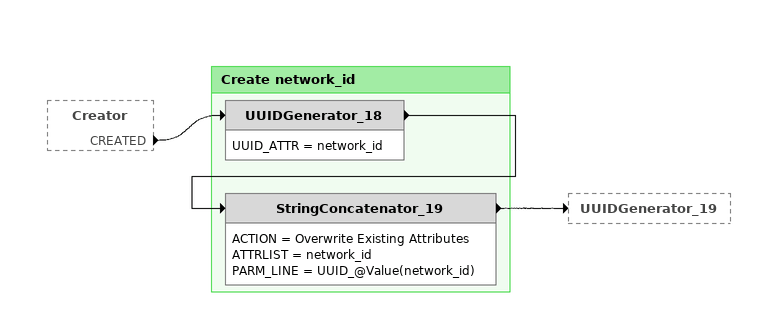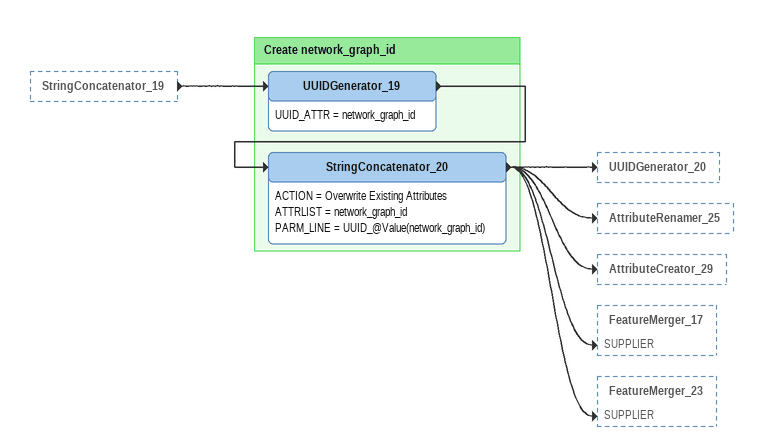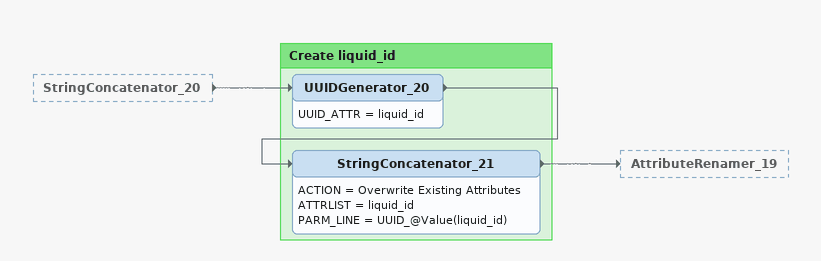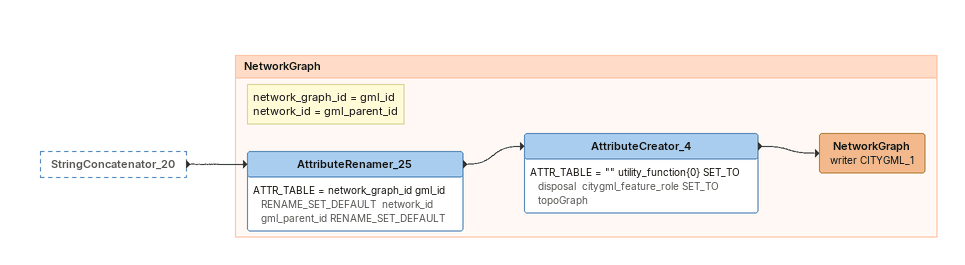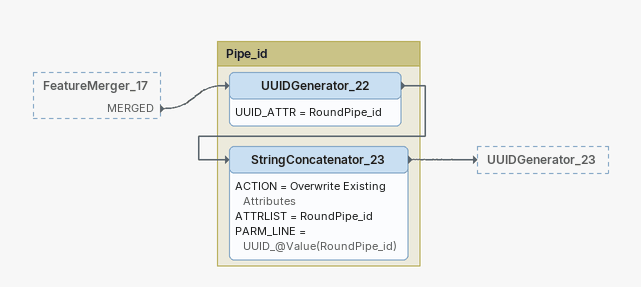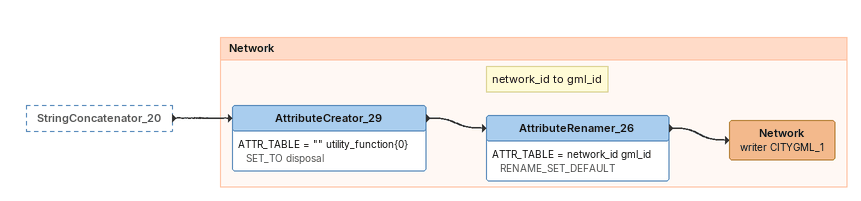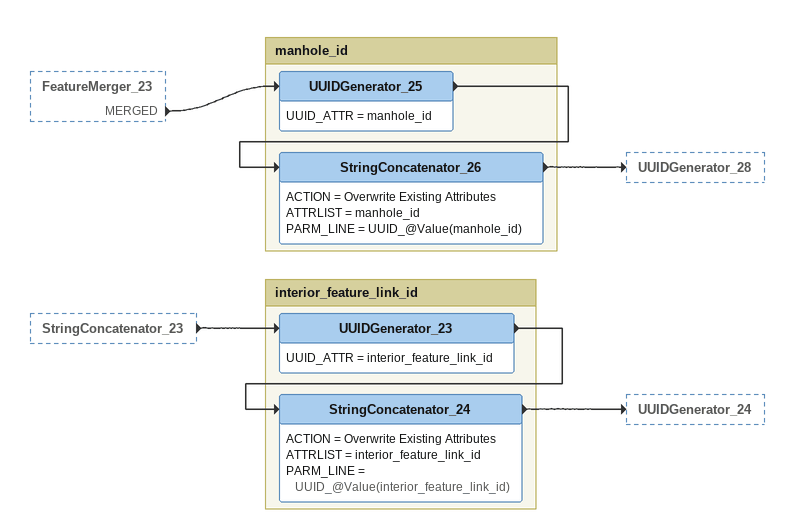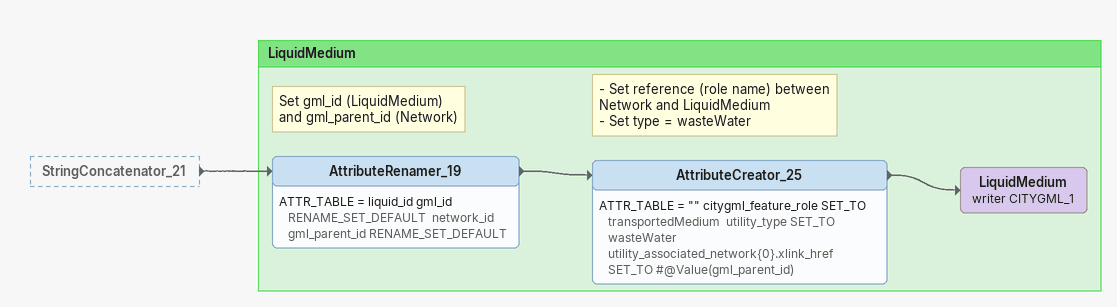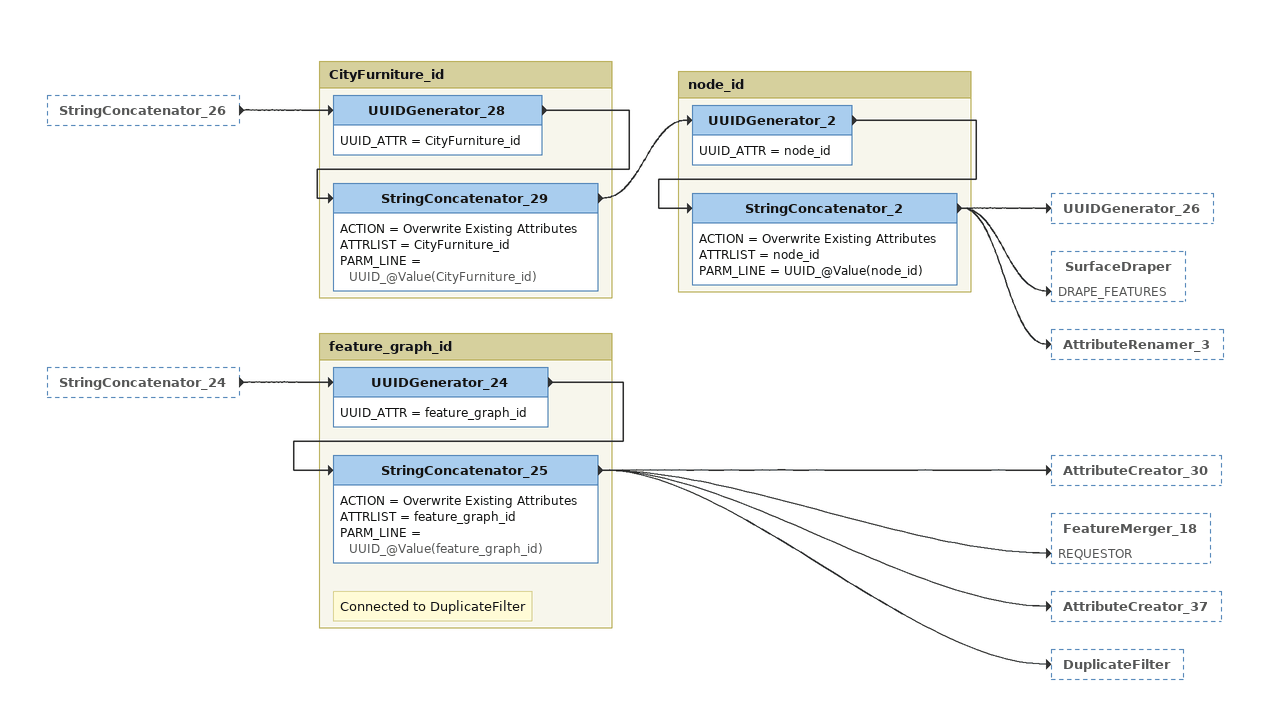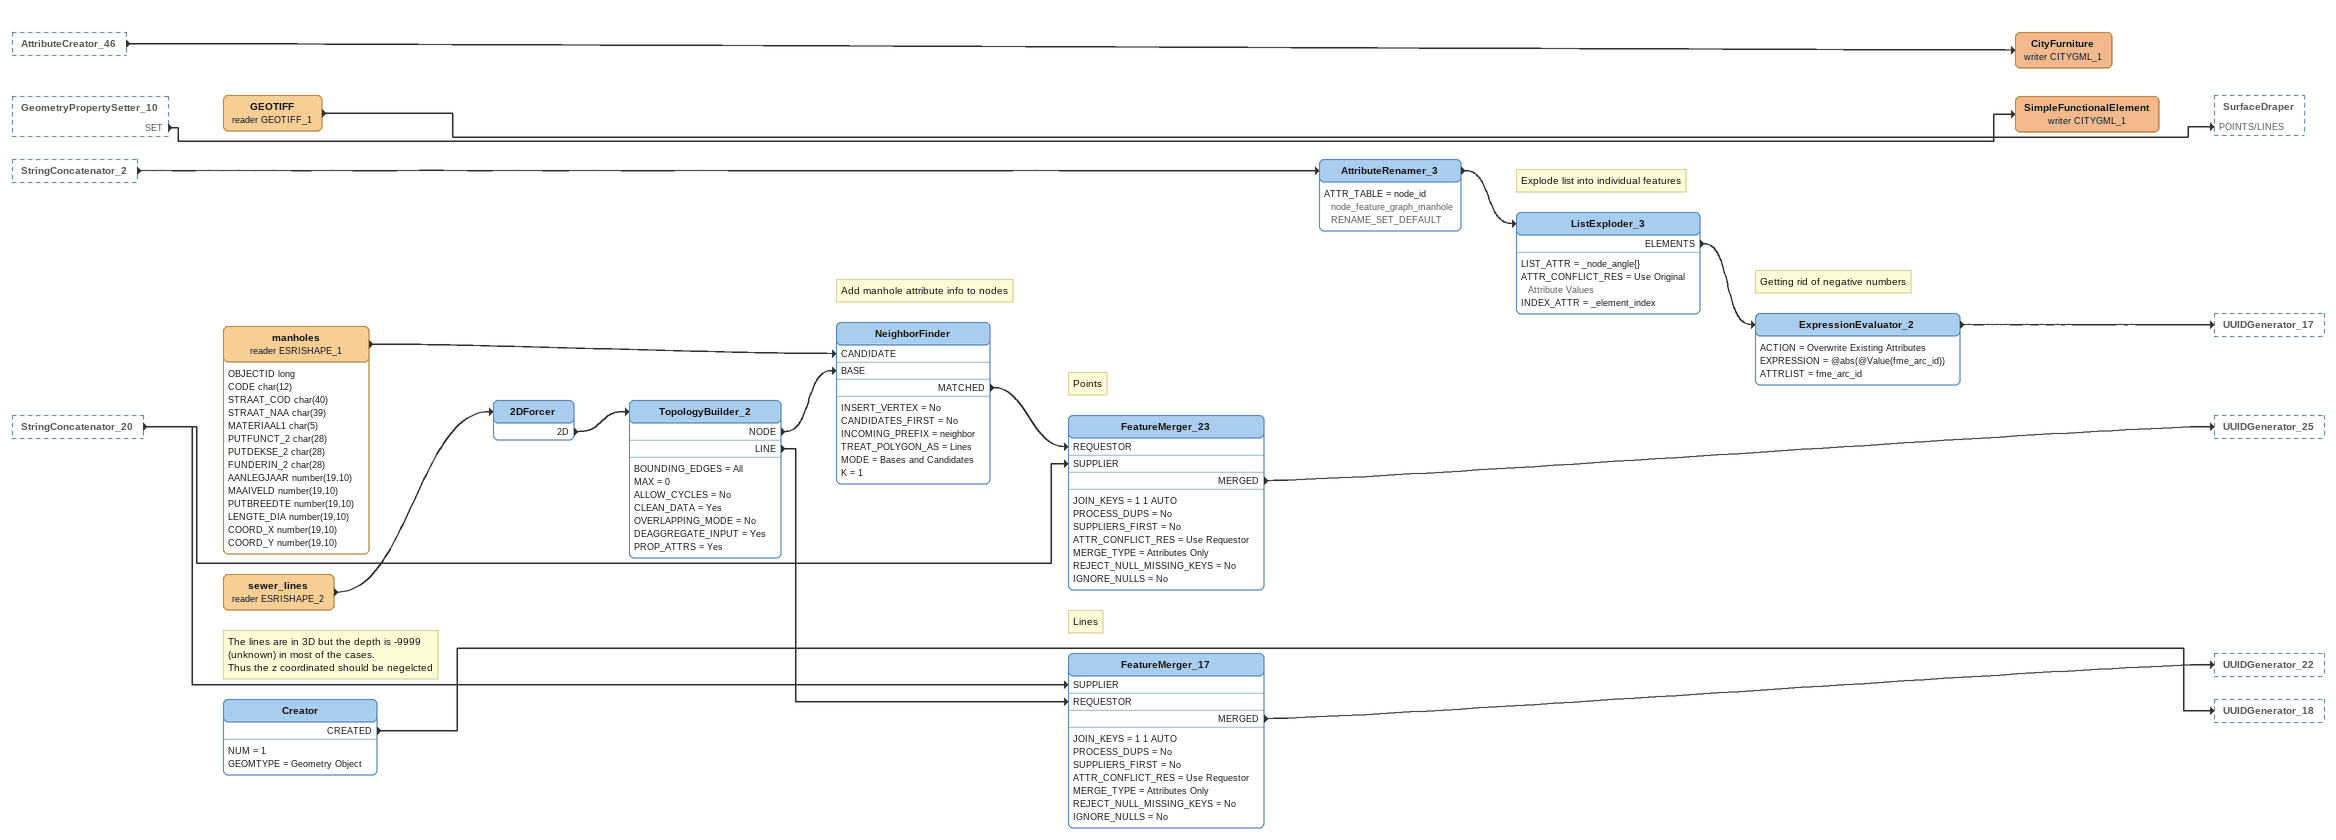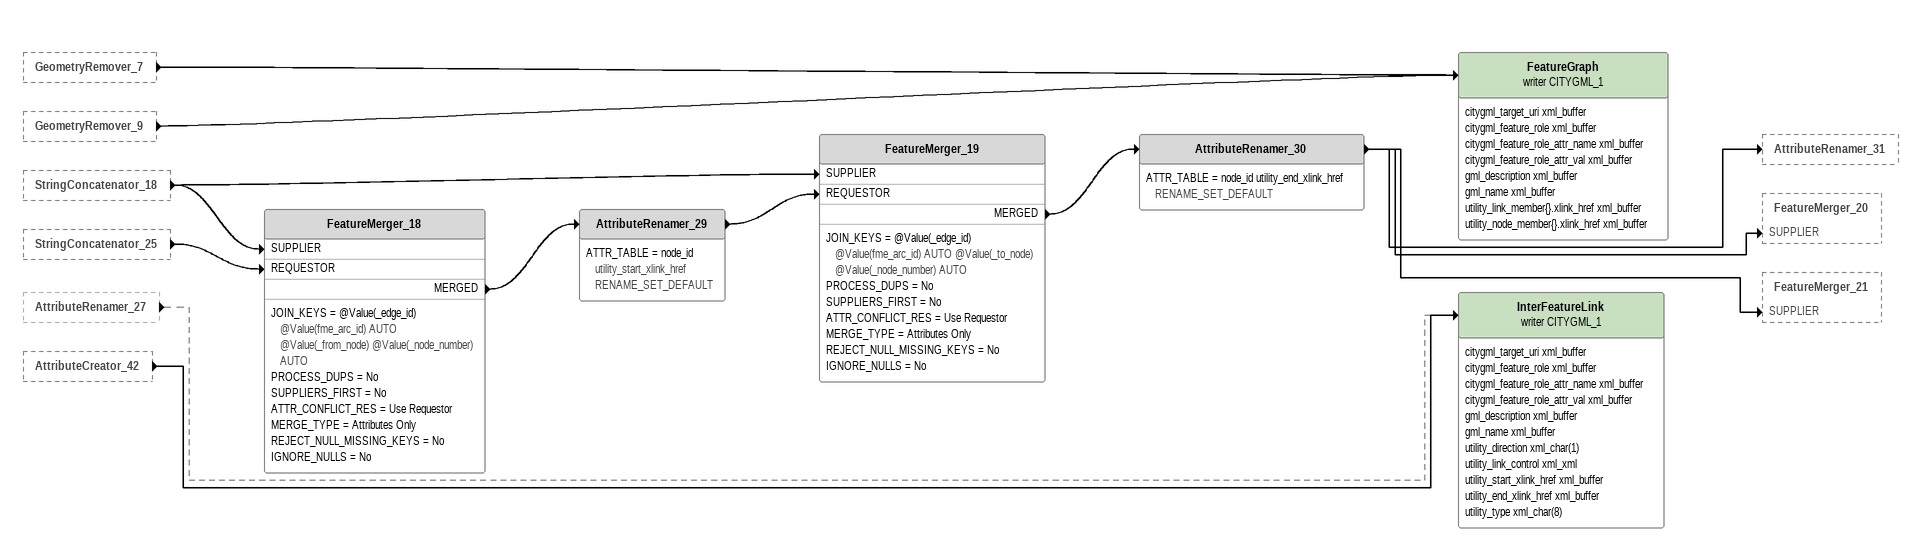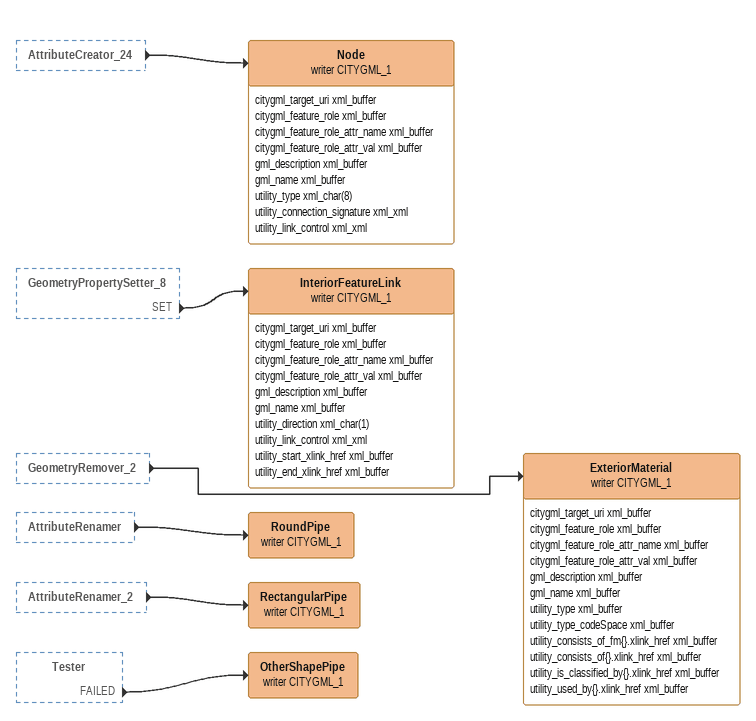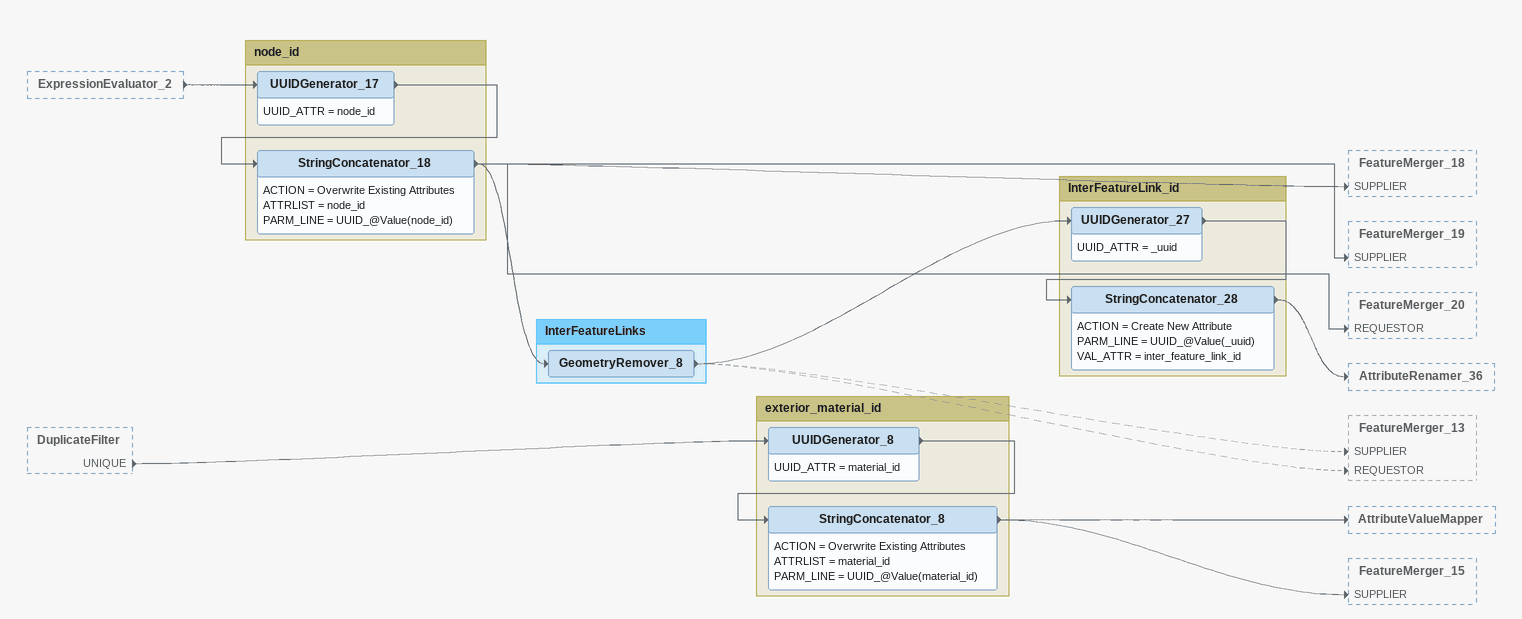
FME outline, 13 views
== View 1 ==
Creator [outside]
    CREATED -> UUIDGenerator_18

Bookmark: Create network_id
UUIDGenerator_18
    UUID_ATTR = network_id
    -> StringConcatenator_19
StringConcatenator_19
    ACTION = Overwrite Existing Attributes
    ATTRLIST = network_id
    PARM_LINE = UUID_@Value(network_id)
    -> UUIDGenerator_19

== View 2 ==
StringConcatenator_19 [outside]
    -> UUIDGenerator_19

Bookmark: Create network_graph_id
UUIDGenerator_19
    UUID_ATTR = network_graph_id
    -> StringConcatenator_20
StringConcatenator_20
    ACTION = Overwrite Existing Attributes
    ATTRLIST = network_graph_id
    PARM_LINE = UUID_@Value(network_graph_id)
    -> UUIDGenerator_20
    -> AttributeRenamer_25
    -> AttributeCreator_29
    -> FeatureMerger_17 [SUPPLIER]
    -> FeatureMerger_23 [SUPPLIER]

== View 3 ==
StringConcatenator_20 [outside]
    -> UUIDGenerator_20

Bookmark: Create liquid_id
UUIDGenerator_20
    UUID_ATTR = liquid_id
    -> StringConcatenator_21
StringConcatenator_21
    ACTION = Overwrite Existing Attributes
    ATTRLIST = liquid_id
    PARM_LINE = UUID_@Value(liquid_id)
    -> AttributeRenamer_19

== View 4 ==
StringConcatenator_20 [outside]
    -> AttributeRenamer_25

Bookmark: NetworkGraph
Note: network_graph_id = gml_id / network_id = gml_parent_id
AttributeRenamer_25
    ATTR_TABLE = network_graph_id gml_id RENAME_SET_DEFAULT  network_id gml_parent_id RENAME_SET_DEFAULT
    -> AttributeCreator_4
AttributeCreator_4
    ATTR_TABLE = "" utility_function{0} SET_TO disposal  citygml_feature_role SET_TO topoGraph
    -> NetworkGraph (writer CITYGML_1)
NetworkGraph (writer CITYGML_1)

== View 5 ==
FeatureMerger_17 [outside]
    MERGED -> UUIDGenerator_22

Bookmark: Pipe_id
UUIDGenerator_22
    UUID_ATTR = RoundPipe_id
    -> StringConcatenator_23
StringConcatenator_23
    ACTION = Overwrite Existing Attributes
    ATTRLIST = RoundPipe_id
    PARM_LINE = UUID_@Value(RoundPipe_id)
    -> UUIDGenerator_23

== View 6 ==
StringConcatenator_20 [outside]
    -> AttributeCreator_29

Bookmark: Network
AttributeCreator_29
    ATTR_TABLE = "" utility_function{0} SET_TO disposal
    -> AttributeRenamer_26
Note: network_id to gml_id
AttributeRenamer_26
    ATTR_TABLE = network_id gml_id RENAME_SET_DEFAULT
    -> Network (writer CITYGML_1)
Network (writer CITYGML_1)

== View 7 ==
FeatureMerger_23 [outside]
    MERGED -> UUIDGenerator_25
StringConcatenator_23 [outside]
    -> UUIDGenerator_23

Bookmark: manhole_id
UUIDGenerator_25
    UUID_ATTR = manhole_id
    -> StringConcatenator_26
StringConcatenator_26
    ACTION = Overwrite Existing Attributes
    ATTRLIST = manhole_id
    PARM_LINE = UUID_@Value(manhole_id)
    -> UUIDGenerator_28

Bookmark: interior_feature_link_id
UUIDGenerator_23
    UUID_ATTR = interior_feature_link_id
    -> StringConcatenator_24
StringConcatenator_24
    ACTION = Overwrite Existing Attributes
    ATTRLIST = interior_feature_link_id
    PARM_LINE = UUID_@Value(interior_feature_link_id)
    -> UUIDGenerator_24

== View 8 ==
StringConcatenator_21 [outside]
    -> AttributeRenamer_19

Bookmark: LiquidMedium
Note: Set gml_id (LiquidMedium) / and gml_parent_id (Network)
AttributeRenamer_19
    ATTR_TABLE = liquid_id gml_id RENAME_SET_DEFAULT  network_id gml_parent_id RENAME_SET_DEFAULT
    -> AttributeCreator_25
Note: - Set reference (role name) between / Network and LiquidMedium / - Set type = wasteWater
AttributeCreator_25
    ATTR_TABLE = "" citygml_feature_role SET_TO transportedMedium  utility_type SET_TO wasteWater  utility_associated_network{0}.xlink_href SET_TO #@Value(gml_parent_id)
    -> LiquidMedium (writer CITYGML_1)
LiquidMedium (writer CITYGML_1)

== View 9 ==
StringConcatenator_26 [outside]
    -> UUIDGenerator_28
StringConcatenator_24 [outside]
    -> UUIDGenerator_24

Bookmark: CityFurniture_id
UUIDGenerator_28
    UUID_ATTR = CityFurniture_id
    -> StringConcatenator_29
StringConcatenator_29
    ACTION = Overwrite Existing Attributes
    ATTRLIST = CityFurniture_id
    PARM_LINE = UUID_@Value(CityFurniture_id)
    -> UUIDGenerator_2

Bookmark: node_id
UUIDGenerator_2
    UUID_ATTR = node_id
    -> StringConcatenator_2
StringConcatenator_2
    ACTION = Overwrite Existing Attributes
    ATTRLIST = node_id
    PARM_LINE = UUID_@Value(node_id)
    -> UUIDGenerator_26
    -> SurfaceDraper [DRAPE_FEATURES]
    -> AttributeRenamer_3

Bookmark: feature_graph_id
UUIDGenerator_24
    UUID_ATTR = feature_graph_id
    -> StringConcatenator_25
Note: Connected to DuplicateFilter
StringConcatenator_25
    ACTION = Overwrite Existing Attributes
    ATTRLIST = feature_graph_id
    PARM_LINE = UUID_@Value(feature_graph_id)
    -> AttributeCreator_30
    -> FeatureMerger_18 [REQUESTOR]
    -> AttributeCreator_37
    -> DuplicateFilter

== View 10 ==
AttributeCreator_46 [outside]
    -> CityFurniture (writer CITYGML_1)
GeometryPropertySetter_10 [outside]
    SET -> SimpleFunctionalElement (writer CITYGML_1)
StringConcatenator_2 [outside]
    -> AttributeRenamer_3
StringConcatenator_20 [outside]
    -> FeatureMerger_17 [SUPPLIER]
    -> FeatureMerger_23 [SUPPLIER]
GEOTIFF (reader GEOTIFF_1)
    -> SurfaceDraper [POINTS/LINES]
manholes (reader ESRISHAPE_1)
    attributes: OBJECTID long, CODE char(12), STRAAT_COD char(40), STRAAT_NAA char(39), MATERIAAL1 char(5), PUTFUNCT_2 char(28), PUTDEKSE_2 char(28), FUNDERIN_2 char(28), AANLEGJAAR number(19,10), MAAIVELD number(19,10), PUTBREEDTE number(19,10), LENGTE_DIA number(19,10), COORD_X number(19,10), COORD_Y number(19,10)
    -> NeighborFinder [CANDIDATE]
Note: The lines are in 3D but the depth is -9999 (unknown) in most of the cases. / Thus the z coordinated should be negelcted
sewer_lines (reader ESRISHAPE_2)
    -> 2DForcer
2DForcer
    2D -> TopologyBuilder_2
TopologyBuilder_2
    BOUNDING_EDGES = All
    MAX = 0
    ALLOW_CYCLES = No
    CLEAN_DATA = Yes
    OVERLAPPING_MODE = No
    DEAGGREGATE_INPUT = Yes
    PROP_ATTRS = Yes
    NODE -> NeighborFinder [BASE]
    LINE -> FeatureMerger_17 [REQUESTOR]
Note: Add manhole attribute info to nodes
NeighborFinder
    INSERT_VERTEX = No
    CANDIDATES_FIRST = No
    INCOMING_PREFIX = neighbor
    TREAT_POLYGON_AS = Lines
    MODE = Bases and Candidates
    K = 1
    MATCHED -> FeatureMerger_23 [REQUESTOR]
Creator
    NUM = 1
    GEOMTYPE = Geometry Object
    CREATED -> UUIDGenerator_18
Note: Points
FeatureMerger_23
    JOIN_KEYS = 1 1 AUTO
    PROCESS_DUPS = No
    SUPPLIERS_FIRST = No
    ATTR_CONFLICT_RES = Use Requestor
    MERGE_TYPE = Attributes Only
    REJECT_NULL_MISSING_KEYS = No
    IGNORE_NULLS = No
    MERGED -> UUIDGenerator_25
CityFurniture (writer CITYGML_1)
SimpleFunctionalElement (writer CITYGML_1)
AttributeRenamer_3
    ATTR_TABLE = node_id node_feature_graph_manhole RENAME_SET_DEFAULT
    -> ListExploder_3
Note: Explode list into individual features
ListExploder_3
    LIST_ATTR = _node_angle{}
    ATTR_CONFLICT_RES = Use Original Attribute Values
    INDEX_ATTR = _element_index
    ELEMENTS -> ExpressionEvaluator_2
Note: Getting rid of negative numbers
ExpressionEvaluator_2
    ACTION = Overwrite Existing Attributes
    EXPRESSION = @abs(@Value(fme_arc_id))
    ATTRLIST = fme_arc_id
    -> UUIDGenerator_17
Note: Lines
FeatureMerger_17
    JOIN_KEYS = 1 1 AUTO
    PROCESS_DUPS = No
    SUPPLIERS_FIRST = No
    ATTR_CONFLICT_RES = Use Requestor
    MERGE_TYPE = Attributes Only
    REJECT_NULL_MISSING_KEYS = No
    IGNORE_NULLS = No
    MERGED -> UUIDGenerator_22

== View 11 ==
GeometryRemover_7 [outside]
    -> FeatureGraph (writer CITYGML_1)
GeometryRemover_9 [outside]
    -> FeatureGraph (writer CITYGML_1)
StringConcatenator_18 [outside]
    -> FeatureMerger_18 [SUPPLIER]
    -> FeatureMerger_19 [SUPPLIER]
StringConcatenator_25 [outside]
    -> FeatureMerger_18 [REQUESTOR]
AttributeRenamer_27 [outside]
    -> InterFeatureLink (writer CITYGML_1) [off]
AttributeCreator_42 [outside]
    -> InterFeatureLink (writer CITYGML_1)
InterFeatureLink (writer CITYGML_1)
    attributes: citygml_target_uri xml_buffer, citygml_feature_role xml_buffer, citygml_feature_role_attr_name xml_buffer, citygml_feature_role_attr_val xml_buffer, gml_description xml_buffer, gml_name xml_buffer, utility_direction xml_char(1), utility_link_control xml_xml, utility_start_xlink_href xml_buffer, utility_end_xlink_href xml_buffer, utility_type xml_char(8)
FeatureGraph (writer CITYGML_1)
    attributes: citygml_target_uri xml_buffer, citygml_feature_role xml_buffer, citygml_feature_role_attr_name xml_buffer, citygml_feature_role_attr_val xml_buffer, gml_description xml_buffer, gml_name xml_buffer, utility_link_member{}.xlink_href xml_buffer, utility_node_member{}.xlink_href xml_buffer
FeatureMerger_18
    JOIN_KEYS = @Value(_edge_id) @Value(fme_arc_id) AUTO @Value(_from_node) @Value(_node_number) AUTO
    PROCESS_DUPS = No
    SUPPLIERS_FIRST = No
    ATTR_CONFLICT_RES = Use Requestor
    MERGE_TYPE = Attributes Only
    REJECT_NULL_MISSING_KEYS = No
    IGNORE_NULLS = No
    MERGED -> AttributeRenamer_29
AttributeRenamer_29
    ATTR_TABLE = node_id utility_start_xlink_href RENAME_SET_DEFAULT
    -> FeatureMerger_19 [REQUESTOR]
FeatureMerger_19
    JOIN_KEYS = @Value(_edge_id) @Value(fme_arc_id) AUTO @Value(_to_node) @Value(_node_number) AUTO
    PROCESS_DUPS = No
    SUPPLIERS_FIRST = No
    ATTR_CONFLICT_RES = Use Requestor
    MERGE_TYPE = Attributes Only
    REJECT_NULL_MISSING_KEYS = No
    IGNORE_NULLS = No
    MERGED -> AttributeRenamer_30
AttributeRenamer_30
    ATTR_TABLE = node_id utility_end_xlink_href RENAME_SET_DEFAULT
    -> AttributeRenamer_31
    -> FeatureMerger_20 [SUPPLIER]
    -> FeatureMerger_21 [SUPPLIER]

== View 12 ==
AttributeCreator_24 [outside]
    -> Node (writer CITYGML_1)
GeometryPropertySetter_8 [outside]
    SET -> InteriorFeatureLink (writer CITYGML_1)
GeometryRemover_2 [outside]
    -> ExteriorMaterial (writer CITYGML_1)
AttributeRenamer [outside]
    -> RoundPipe (writer CITYGML_1)
AttributeRenamer_2 [outside]
    -> RectangularPipe (writer CITYGML_1)
Tester [outside]
    FAILED -> OtherShapePipe (writer CITYGML_1)
Node (writer CITYGML_1)
    attributes: citygml_target_uri xml_buffer, citygml_feature_role xml_buffer, citygml_feature_role_attr_name xml_buffer, citygml_feature_role_attr_val xml_buffer, gml_description xml_buffer, gml_name xml_buffer, utility_type xml_char(8), utility_connection_signature xml_xml, utility_link_control xml_xml
InteriorFeatureLink (writer CITYGML_1)
    attributes: citygml_target_uri xml_buffer, citygml_feature_role xml_buffer, citygml_feature_role_attr_name xml_buffer, citygml_feature_role_attr_val xml_buffer, gml_description xml_buffer, gml_name xml_buffer, utility_direction xml_char(1), utility_link_control xml_xml, utility_start_xlink_href xml_buffer, utility_end_xlink_href xml_buffer
RoundPipe (writer CITYGML_1)
RectangularPipe (writer CITYGML_1)
OtherShapePipe (writer CITYGML_1)
ExteriorMaterial (writer CITYGML_1)
    attributes: citygml_target_uri xml_buffer, citygml_feature_role xml_buffer, citygml_feature_role_attr_name xml_buffer, citygml_feature_role_attr_val xml_buffer, gml_description xml_buffer, gml_name xml_buffer, utility_type xml_buffer, utility_type_codeSpace xml_buffer, utility_consists_of_fm{}.xlink_href xml_buffer, utility_consists_of{}.xlink_href xml_buffer, utility_is_classified_by{}.xlink_href xml_buffer, utility_used_by{}.xlink_href xml_buffer

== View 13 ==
ExpressionEvaluator_2 [outside]
    -> UUIDGenerator_17
DuplicateFilter [outside]
    UNIQUE -> UUIDGenerator_8

Bookmark: node_id
UUIDGenerator_17
    UUID_ATTR = node_id
    -> StringConcatenator_18
StringConcatenator_18
    ACTION = Overwrite Existing Attributes
    ATTRLIST = node_id
    PARM_LINE = UUID_@Value(node_id)
    -> FeatureMerger_18 [SUPPLIER]
    -> FeatureMerger_19 [SUPPLIER]
    -> FeatureMerger_20 [REQUESTOR]
    -> GeometryRemover_8

Bookmark: InterFeatureLinks
GeometryRemover_8
    -> UUIDGenerator_27
    -> FeatureMerger_13 [SUPPLIER] [off]
    -> FeatureMerger_13 [REQUESTOR] [off]

Bookmark: InterFeatureLink_id
UUIDGenerator_27
    UUID_ATTR = _uuid
    -> StringConcatenator_28
StringConcatenator_28
    ACTION = Create New Attribute
    PARM_LINE = UUID_@Value(_uuid)
    VAL_ATTR = inter_feature_link_id
    -> AttributeRenamer_36

Bookmark: exterior_material_id
UUIDGenerator_8
    UUID_ATTR = material_id
    -> StringConcatenator_8
StringConcatenator_8
    ACTION = Overwrite Existing Attributes
    ATTRLIST = material_id
    PARM_LINE = UUID_@Value(material_id)
    -> AttributeValueMapper
    -> FeatureMerger_15 [SUPPLIER]
